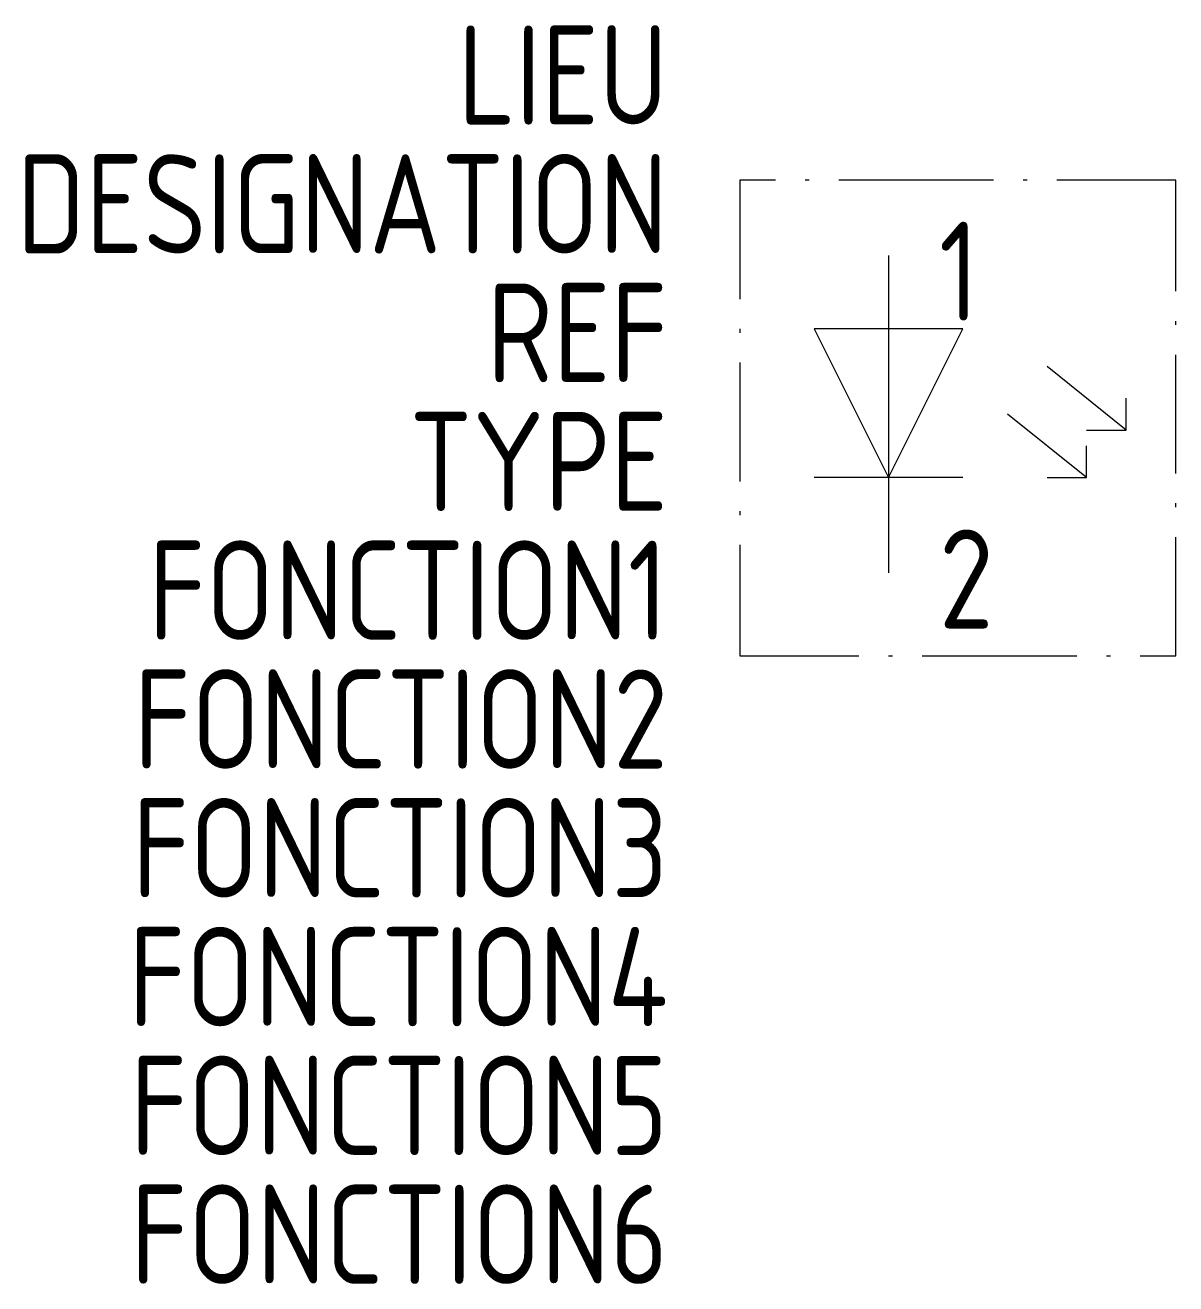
# Model space of a CAD drawing. Extents: x -1608.2 to -1579.1, y -907.4 to -875.7.
import ezdxf
from ezdxf.enums import TextEntityAlignment as Align

# ---------------------------------------------------------------- set-up
doc = ezdxf.new("R2010")
doc.units = 0
doc.linetypes.add('ACAD_ISO10W100', pattern=[18, 12, -3, 0, -3])
for name, color, linetype in [('SYMB_BOITE', 6, 'ACAD_ISO10W100'), ('SYMB_FIL', 3, 'CONTINUOUS'), ('SYMB_FIL_FIN', 1, 'CONTINUOUS'), ('SYMB_REF_CONTACT', 2, 'CONTINUOUS'), ('SYMB_TXT_CONTACT', 2, 'CONTINUOUS'), ('SYMB_TXT_NOM', 3, 'CONTINUOUS')]:
    doc.layers.add(name, color=color, linetype=linetype)
doc.styles.add('NET2_5', font='isocp.shx', dxfattribs={"width": 0.9, "height": 2.5})

msp = doc.modelspace()

# ---------------------------------------------------------------- linework, layer by layer
at = {"layer": 'SYMB_BOITE', "ltscale": 0.25}
for points in [[(-1584.634, -879.593), (-1590.134, -879.593), (-1590.134, -891.593)], [(-1584.634, -891.593), (-1579.134, -891.593), (-1579.134, -879.593), (-1584.634, -879.593)], [(-1590.134, -891.593), (-1584.634, -891.593)]]:
    msp.add_lwpolyline(points, dxfattribs=at)
at = {"layer": 'SYMB_FIL'}
msp.add_line((-1586.384, -881.493), (-1586.384, -889.493), dxfattribs=at)
at = {"layer": 'SYMB_FIL_FIN'}
for p, q in [((-1584.509, -883.343), (-1588.259, -883.343)), ((-1588.259, -883.343), (-1586.384, -887.093)), ((-1586.384, -887.093), (-1584.509, -883.343)), ((-1580.384, -885.893), (-1582.384, -884.293)), ((-1580.384, -885.893), (-1580.384, -885.093)), ((-1581.384, -887.093), (-1583.384, -885.493)), ((-1581.384, -885.893), (-1580.384, -885.893)), ((-1581.384, -887.093), (-1581.384, -886.293)), ((-1584.509, -887.093), (-1588.259, -887.093)), ((-1582.384, -887.093), (-1581.384, -887.093))]:
    msp.add_line(p, q, dxfattribs=at)

# ---------------------------------------------------------------- texts
at = {"layer": 'SYMB_REF_CONTACT', "style": 'NET2_5', "width": 0.9, "flags": 8}
msp.add_attdef('REF', text='', height=2.5, dxfattribs=at).set_placement((-1591.947, -884.687), align=Align.RIGHT)
at = {"layer": 'SYMB_TXT_CONTACT', "style": 'NET2_5', "width": 0.9, "flags": 8}
for tag, p, s in [('1', (-1585.109, -883.137), 'X1'), ('2', (-1585.109, -890.904), 'X2')]:
    msp.add_attdef(tag, p, s, height=2.5, dxfattribs=at)
at = {"layer": 'SYMB_TXT_NOM', "style": 'NET2_5', "width": 0.9, "flags": 8}
for tag, text, p in [('LIEU', '', (-1591.947, -878.187)), ('DESIGNATION', 'H?', (-1591.947, -881.437)), ('TYPE', '', (-1591.947, -887.937)), ('FONCTION1', '', (-1591.947, -891.187)), ('FONCTION2', '', (-1591.947, -894.437)), ('FONCTION3', '', (-1591.947, -897.687)), ('FONCTION4', '', (-1591.947, -900.937)), ('FONCTION5', '', (-1591.947, -904.187)), ('FONCTION6', '', (-1591.947, -907.437))]:
    msp.add_attdef(tag, text=text, height=2.5, dxfattribs=at).set_placement(p, align=Align.RIGHT)

doc.saveas('drawing.dxf')
